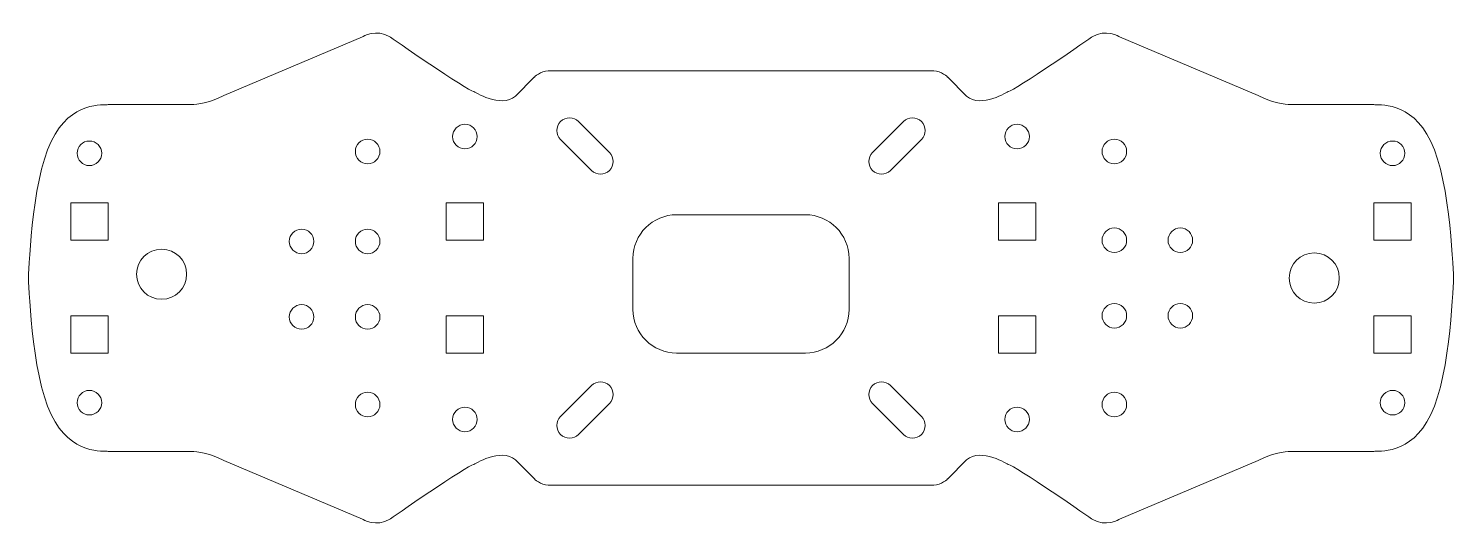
# Model space of a CAD drawing. Header units: inches. Extents: x 54 to 446, y 181 to 319.
import ezdxf

# ---------------------------------------------------------------- set-up
doc = ezdxf.new("R2010")
doc.units = ezdxf.units.IN
doc.header["$MEASUREMENT"] = 0
doc.layers.add('Layer 2', color=7, linetype='Continuous')

msp = doc.modelspace()

# ---------------------------------------------------------------- linework, layer by layer
at = {"layer": 'Layer 2', "color": 13, "lineweight": 5, "true_color": 0xf15945}
for points in [[(250.23, 306.88), (250.23, 306.88)], [(76.17, 260.38), (65.92, 260.38), (65.92, 270.63), (76.17, 270.63), (76.17, 260.38)], [(179.3, 260.38), (169.05, 260.38), (169.05, 270.63), (179.3, 270.63), (179.3, 260.38)], [(320.7, 260.38), (330.95, 260.38), (330.95, 270.63), (320.7, 270.63), (320.7, 260.38)], [(423.83, 260.38), (434.08, 260.38), (434.08, 270.63), (423.83, 270.63), (423.83, 260.38)], [(76.17, 239.62), (65.92, 239.62), (65.92, 229.38), (76.17, 229.38), (76.17, 239.62)], [(179.3, 239.62), (169.05, 239.62), (169.05, 229.38), (179.3, 229.38), (179.3, 239.62)], [(320.7, 239.62), (330.95, 239.62), (330.95, 229.38), (320.7, 229.38), (320.7, 239.62)], [(423.83, 239.62), (434.08, 239.62), (434.08, 229.38), (423.83, 229.38), (423.83, 239.62)], [(250, 193.12), (250, 193.12)]]:
    msp.add_lwpolyline(points, dxfattribs=at)
for points, knots in [([(250.23, 306.88), (250.23, 306.88), (197.06, 306.94), (197.06, 306.94), (195, 306.94), (193.19, 305.13), (193.19, 305.13), (193.19, 305.13), (188.06, 299.94), (188.06, 299.94), (184.06, 296.5), (176.56, 301.25), (176.56, 301.25), (175.19, 301.19), (153.52, 316.29), (153.52, 316.29), (149.94, 318.54), (146.02, 316.29), (146.02, 316.29), (146.02, 316.29), (107.94, 300.13), (107.94, 300.13), (103.19, 297.63), (98.94, 297.63), (98.94, 297.63), (98.94, 297.63), (76.19, 297.63), (76.19, 297.63), (75.16, 297.36), (66.02, 298.88), (60.52, 287.54), (55.02, 276.21), (54.31, 250), (54.31, 250), (54.31, 250), (55.02, 223.79), (60.52, 212.46), (66.02, 201.12), (75.16, 202.64), (76.19, 202.38), (76.19, 202.38), (98.94, 202.38), (98.94, 202.38), (98.94, 202.38), (103.19, 202.38), (107.94, 199.88), (107.94, 199.88), (146.02, 183.71), (146.02, 183.71), (146.02, 183.71), (149.94, 181.46), (153.52, 183.71), (153.52, 183.71), (175.19, 198.81), (176.56, 198.75), (176.56, 198.75), (184.06, 203.5), (188.06, 200.06), (188.06, 200.06), (193.19, 194.88), (193.19, 194.88), (193.19, 194.88), (195, 193.06), (197.06, 193.06), (197.06, 193.06), (250, 193.12), (250, 193.12)], [0, 0, 0, 0, 1, 1, 1, 2, 2, 2, 3, 3, 3, 4, 4, 4, 5, 5, 5, 6, 6, 6, 7, 7, 7, 8, 8, 8, 9, 9, 9, 10, 10, 10, 11, 11, 11, 12, 12, 12, 13, 13, 13, 14, 14, 14, 15, 15, 15, 16, 16, 16, 17, 17, 17, 18, 18, 18, 19, 19, 19, 20, 20, 20, 21, 21, 21, 22, 22, 22, 22]), ([(250, 193.12), (250, 193.12), (302.94, 193.06), (302.94, 193.06), (305, 193.06), (306.81, 194.87), (306.81, 194.87), (306.81, 194.87), (311.94, 200.06), (311.94, 200.06), (315.94, 203.5), (323.44, 198.75), (323.44, 198.75), (324.81, 198.81), (346.48, 183.71), (346.48, 183.71), (350.06, 181.46), (353.98, 183.71), (353.98, 183.71), (353.98, 183.71), (392.06, 199.87), (392.06, 199.87), (396.81, 202.37), (401.06, 202.37), (401.06, 202.37), (401.06, 202.37), (423.81, 202.37), (423.81, 202.37), (424.84, 202.64), (433.98, 201.12), (439.48, 212.46), (444.98, 223.79), (445.69, 250), (445.69, 250), (445.69, 250), (444.98, 276.21), (439.48, 287.54), (433.98, 298.88), (424.84, 297.36), (423.81, 297.63), (423.81, 297.63), (401.06, 297.63), (401.06, 297.63), (401.06, 297.63), (396.81, 297.63), (392.06, 300.13), (392.06, 300.13), (353.98, 316.29), (353.98, 316.29), (353.98, 316.29), (350.06, 318.54), (346.48, 316.29), (346.48, 316.29), (324.81, 301.19), (323.44, 301.25), (323.44, 301.25), (315.94, 296.5), (311.94, 299.94), (311.94, 299.94), (306.81, 305.13), (306.81, 305.13), (306.81, 305.13), (305, 306.94), (302.94, 306.94), (302.94, 306.94), (250.23, 306.88), (250.23, 306.88)], [0, 0, 0, 0, 1, 1, 1, 2, 2, 2, 3, 3, 3, 4, 4, 4, 5, 5, 5, 6, 6, 6, 7, 7, 7, 8, 8, 8, 9, 9, 9, 10, 10, 10, 11, 11, 11, 12, 12, 12, 13, 13, 13, 14, 14, 14, 15, 15, 15, 16, 16, 16, 17, 17, 17, 18, 18, 18, 19, 19, 19, 20, 20, 20, 21, 21, 21, 22, 22, 22, 22]), ([(213.88, 284.48), (215.25, 283.12), (215.25, 280.9), (213.88, 279.53), (213.88, 279.53), (213.88, 279.53), (213.88, 279.53), (212.52, 278.17), (210.3, 278.17), (208.94, 279.53), (208.94, 279.53), (200.45, 288.02), (200.45, 288.02), (199.08, 289.39), (199.08, 291.6), (200.45, 292.97), (200.45, 292.97), (200.45, 292.97), (200.45, 292.97), (201.82, 294.34), (204.03, 294.34), (205.4, 292.97), (205.4, 292.97), (213.88, 284.48), (213.88, 284.48)], [0, 0, 0, 0, 1, 1, 1, 2, 2, 2, 3, 3, 3, 4, 4, 4, 5, 5, 5, 6, 6, 6, 7, 7, 7, 8, 8, 8, 8]), ([(286.12, 284.48), (284.75, 283.12), (284.75, 280.9), (286.12, 279.53), (286.12, 279.53), (286.12, 279.53), (286.12, 279.53), (287.48, 278.17), (289.7, 278.17), (291.06, 279.53), (291.06, 279.53), (299.55, 288.02), (299.55, 288.02), (300.92, 289.39), (300.92, 291.6), (299.55, 292.97), (299.55, 292.97), (299.55, 292.97), (299.55, 292.97), (298.18, 294.33), (295.97, 294.33), (294.6, 292.97), (294.6, 292.97), (286.12, 284.48), (286.12, 284.48)], [0, 0, 0, 0, 1, 1, 1, 2, 2, 2, 3, 3, 3, 4, 4, 4, 5, 5, 5, 6, 6, 6, 7, 7, 7, 8, 8, 8, 8]), ([(177.55, 288.85), (177.55, 286.99), (176.04, 285.48), (174.18, 285.48), (172.31, 285.48), (170.8, 286.99), (170.8, 288.85), (170.8, 290.72), (172.31, 292.23), (174.18, 292.23), (176.04, 292.23), (177.55, 290.72), (177.55, 288.85)], [0, 0, 0, 0, 1, 1, 1, 2, 2, 2, 3, 3, 3, 4, 4, 4, 4]), ([(322.45, 288.85), (322.45, 286.99), (323.96, 285.48), (325.82, 285.48), (327.69, 285.48), (329.2, 286.99), (329.2, 288.85), (329.2, 290.72), (327.69, 292.23), (325.82, 292.23), (323.96, 292.23), (322.45, 290.72), (322.45, 288.85)], [0, 0, 0, 0, 1, 1, 1, 2, 2, 2, 3, 3, 3, 4, 4, 4, 4]), ([(74.42, 284.25), (74.42, 282.39), (72.91, 280.88), (71.04, 280.88), (69.18, 280.88), (67.67, 282.39), (67.67, 284.25), (67.67, 286.11), (69.18, 287.63), (71.04, 287.63), (72.91, 287.63), (74.42, 286.11), (74.42, 284.25)], [0, 0, 0, 0, 1, 1, 1, 2, 2, 2, 3, 3, 3, 4, 4, 4, 4]), ([(150.83, 284.76), (150.83, 282.89), (149.32, 281.38), (147.46, 281.38), (145.59, 281.38), (144.08, 282.89), (144.08, 284.76), (144.08, 286.62), (145.59, 288.13), (147.46, 288.13), (149.32, 288.13), (150.83, 286.62), (150.83, 284.76)], [0, 0, 0, 0, 1, 1, 1, 2, 2, 2, 3, 3, 3, 4, 4, 4, 4]), ([(349.17, 284.76), (349.17, 282.89), (350.68, 281.38), (352.54, 281.38), (354.41, 281.38), (355.92, 282.89), (355.92, 284.76), (355.92, 286.62), (354.41, 288.13), (352.54, 288.13), (350.68, 288.13), (349.17, 286.62), (349.17, 284.76)], [0, 0, 0, 0, 1, 1, 1, 2, 2, 2, 3, 3, 3, 4, 4, 4, 4]), ([(425.58, 284.25), (425.58, 282.39), (427.09, 280.88), (428.96, 280.88), (430.82, 280.88), (432.33, 282.39), (432.33, 284.25), (432.33, 286.11), (430.82, 287.63), (428.96, 287.63), (427.09, 287.63), (425.58, 286.11), (425.58, 284.25)], [0, 0, 0, 0, 1, 1, 1, 2, 2, 2, 3, 3, 3, 4, 4, 4, 4]), ([(279.67, 241.38), (279.67, 234.75), (274.29, 229.38), (267.67, 229.38), (267.67, 229.38), (232.33, 229.38), (232.33, 229.38), (225.71, 229.38), (220.33, 234.75), (220.33, 241.38), (220.33, 241.38), (220.33, 255.38), (220.33, 255.38), (220.33, 262), (225.71, 267.38), (232.33, 267.38), (232.33, 267.38), (267.67, 267.38), (267.67, 267.38), (274.29, 267.38), (279.67, 262), (279.67, 255.38), (279.67, 255.38), (279.67, 241.38), (279.67, 241.38)], [0, 0, 0, 0, 1, 1, 1, 2, 2, 2, 3, 3, 3, 4, 4, 4, 5, 5, 5, 6, 6, 6, 7, 7, 7, 8, 8, 8, 8]), ([(132.7, 260.06), (132.7, 258.19), (131.19, 256.68), (129.33, 256.68), (127.47, 256.68), (125.95, 258.19), (125.95, 260.06), (125.95, 261.92), (127.47, 263.43), (129.33, 263.43), (131.19, 263.43), (132.7, 261.92), (132.7, 260.06)], [0, 0, 0, 0, 1, 1, 1, 2, 2, 2, 3, 3, 3, 4, 4, 4, 4]), ([(150.83, 260.06), (150.83, 258.19), (149.32, 256.68), (147.46, 256.68), (145.59, 256.68), (144.08, 258.19), (144.08, 260.06), (144.08, 261.92), (145.59, 263.43), (147.46, 263.43), (149.32, 263.43), (150.83, 261.92), (150.83, 260.06)], [0, 0, 0, 0, 1, 1, 1, 2, 2, 2, 3, 3, 3, 4, 4, 4, 4]), ([(349.17, 260.38), (349.17, 258.51), (350.68, 257), (352.54, 257), (354.41, 257), (355.92, 258.51), (355.92, 260.38), (355.92, 262.24), (354.41, 263.75), (352.54, 263.75), (350.68, 263.75), (349.17, 262.24), (349.17, 260.38)], [0, 0, 0, 0, 1, 1, 1, 2, 2, 2, 3, 3, 3, 4, 4, 4, 4]), ([(367.29, 260.38), (367.29, 258.51), (368.81, 257), (370.67, 257), (372.53, 257), (374.04, 258.51), (374.04, 260.38), (374.04, 262.24), (372.53, 263.75), (370.67, 263.75), (368.81, 263.75), (367.29, 262.24), (367.29, 260.38)], [0, 0, 0, 0, 1, 1, 1, 2, 2, 2, 3, 3, 3, 4, 4, 4, 4]), ([(97.75, 251.03), (97.75, 247.23), (94.68, 244.15), (90.88, 244.15), (87.08, 244.15), (84, 247.23), (84, 251.03), (84, 254.83), (87.08, 257.9), (90.88, 257.9), (94.68, 257.9), (97.75, 254.83), (97.75, 251.03)], [0, 0, 0, 0, 1, 1, 1, 2, 2, 2, 3, 3, 3, 4, 4, 4, 4]), ([(400.58, 250), (400.58, 246.2), (403.66, 243.12), (407.46, 243.12), (411.25, 243.12), (414.33, 246.2), (414.33, 250), (414.33, 253.8), (411.25, 256.88), (407.46, 256.88), (403.66, 256.88), (400.58, 253.8), (400.58, 250)], [0, 0, 0, 0, 1, 1, 1, 2, 2, 2, 3, 3, 3, 4, 4, 4, 4]), ([(132.7, 239.3), (132.7, 241.17), (131.19, 242.68), (129.33, 242.68), (127.47, 242.68), (125.95, 241.17), (125.95, 239.3), (125.95, 237.44), (127.47, 235.93), (129.33, 235.93), (131.19, 235.93), (132.7, 237.44), (132.7, 239.3)], [0, 0, 0, 0, 1, 1, 1, 2, 2, 2, 3, 3, 3, 4, 4, 4, 4]), ([(150.83, 239.3), (150.83, 241.17), (149.32, 242.68), (147.46, 242.68), (145.59, 242.68), (144.08, 241.17), (144.08, 239.3), (144.08, 237.44), (145.59, 235.93), (147.46, 235.93), (149.32, 235.93), (150.83, 237.44), (150.83, 239.3)], [0, 0, 0, 0, 1, 1, 1, 2, 2, 2, 3, 3, 3, 4, 4, 4, 4]), ([(349.17, 239.62), (349.17, 241.49), (350.68, 243), (352.54, 243), (354.41, 243), (355.92, 241.49), (355.92, 239.62), (355.92, 237.76), (354.41, 236.25), (352.54, 236.25), (350.68, 236.25), (349.17, 237.76), (349.17, 239.62)], [0, 0, 0, 0, 1, 1, 1, 2, 2, 2, 3, 3, 3, 4, 4, 4, 4]), ([(367.29, 239.62), (367.29, 241.49), (368.81, 243), (370.67, 243), (372.53, 243), (374.04, 241.49), (374.04, 239.62), (374.04, 237.76), (372.53, 236.25), (370.67, 236.25), (368.81, 236.25), (367.29, 237.76), (367.29, 239.62)], [0, 0, 0, 0, 1, 1, 1, 2, 2, 2, 3, 3, 3, 4, 4, 4, 4]), ([(213.88, 215.52), (215.25, 216.88), (215.25, 219.1), (213.88, 220.47), (213.88, 220.47), (213.88, 220.47), (213.88, 220.47), (212.52, 221.83), (210.3, 221.83), (208.94, 220.47), (208.94, 220.47), (200.45, 211.98), (200.45, 211.98), (199.08, 210.62), (199.08, 208.4), (200.45, 207.03), (200.45, 207.03), (200.45, 207.03), (200.45, 207.03), (201.82, 205.67), (204.03, 205.67), (205.4, 207.03), (205.4, 207.03), (213.88, 215.52), (213.88, 215.52)], [0, 0, 0, 0, 1, 1, 1, 2, 2, 2, 3, 3, 3, 4, 4, 4, 5, 5, 5, 6, 6, 6, 7, 7, 7, 8, 8, 8, 8]), ([(286.12, 215.52), (284.75, 216.88), (284.75, 219.1), (286.12, 220.47), (286.12, 220.47), (286.12, 220.47), (286.12, 220.47), (287.48, 221.83), (289.7, 221.83), (291.06, 220.47), (291.06, 220.47), (299.55, 211.98), (299.55, 211.98), (300.92, 210.62), (300.92, 208.4), (299.55, 207.03), (299.55, 207.03), (299.55, 207.03), (299.55, 207.03), (298.18, 205.67), (295.97, 205.67), (294.6, 207.03), (294.6, 207.03), (286.12, 215.52), (286.12, 215.52)], [0, 0, 0, 0, 1, 1, 1, 2, 2, 2, 3, 3, 3, 4, 4, 4, 5, 5, 5, 6, 6, 6, 7, 7, 7, 8, 8, 8, 8]), ([(74.42, 215.75), (74.42, 217.61), (72.91, 219.12), (71.04, 219.12), (69.18, 219.12), (67.67, 217.61), (67.67, 215.75), (67.67, 213.89), (69.18, 212.38), (71.04, 212.38), (72.91, 212.38), (74.42, 213.89), (74.42, 215.75)], [0, 0, 0, 0, 1, 1, 1, 2, 2, 2, 3, 3, 3, 4, 4, 4, 4]), ([(150.83, 215.24), (150.83, 217.11), (149.32, 218.62), (147.46, 218.62), (145.59, 218.62), (144.08, 217.11), (144.08, 215.24), (144.08, 213.38), (145.59, 211.87), (147.46, 211.87), (149.32, 211.87), (150.83, 213.38), (150.83, 215.24)], [0, 0, 0, 0, 1, 1, 1, 2, 2, 2, 3, 3, 3, 4, 4, 4, 4]), ([(349.17, 215.24), (349.17, 217.11), (350.68, 218.62), (352.54, 218.62), (354.41, 218.62), (355.92, 217.11), (355.92, 215.24), (355.92, 213.38), (354.41, 211.87), (352.54, 211.87), (350.68, 211.87), (349.17, 213.38), (349.17, 215.24)], [0, 0, 0, 0, 1, 1, 1, 2, 2, 2, 3, 3, 3, 4, 4, 4, 4]), ([(425.58, 215.75), (425.58, 217.61), (427.09, 219.12), (428.96, 219.12), (430.82, 219.12), (432.33, 217.61), (432.33, 215.75), (432.33, 213.89), (430.82, 212.38), (428.96, 212.38), (427.09, 212.38), (425.58, 213.89), (425.58, 215.75)], [0, 0, 0, 0, 1, 1, 1, 2, 2, 2, 3, 3, 3, 4, 4, 4, 4]), ([(177.55, 211.15), (177.55, 213.01), (176.04, 214.52), (174.18, 214.52), (172.31, 214.52), (170.8, 213.01), (170.8, 211.15), (170.8, 209.28), (172.31, 207.77), (174.18, 207.77), (176.04, 207.77), (177.55, 209.28), (177.55, 211.15)], [0, 0, 0, 0, 1, 1, 1, 2, 2, 2, 3, 3, 3, 4, 4, 4, 4]), ([(322.45, 211.15), (322.45, 213.01), (323.96, 214.52), (325.82, 214.52), (327.69, 214.52), (329.2, 213.01), (329.2, 211.15), (329.2, 209.28), (327.69, 207.77), (325.82, 207.77), (323.96, 207.77), (322.45, 209.28), (322.45, 211.15)], [0, 0, 0, 0, 1, 1, 1, 2, 2, 2, 3, 3, 3, 4, 4, 4, 4])]:
    msp.add_open_spline(points, degree=3, knots=knots, dxfattribs=at)

doc.saveas('drawing.dxf')
